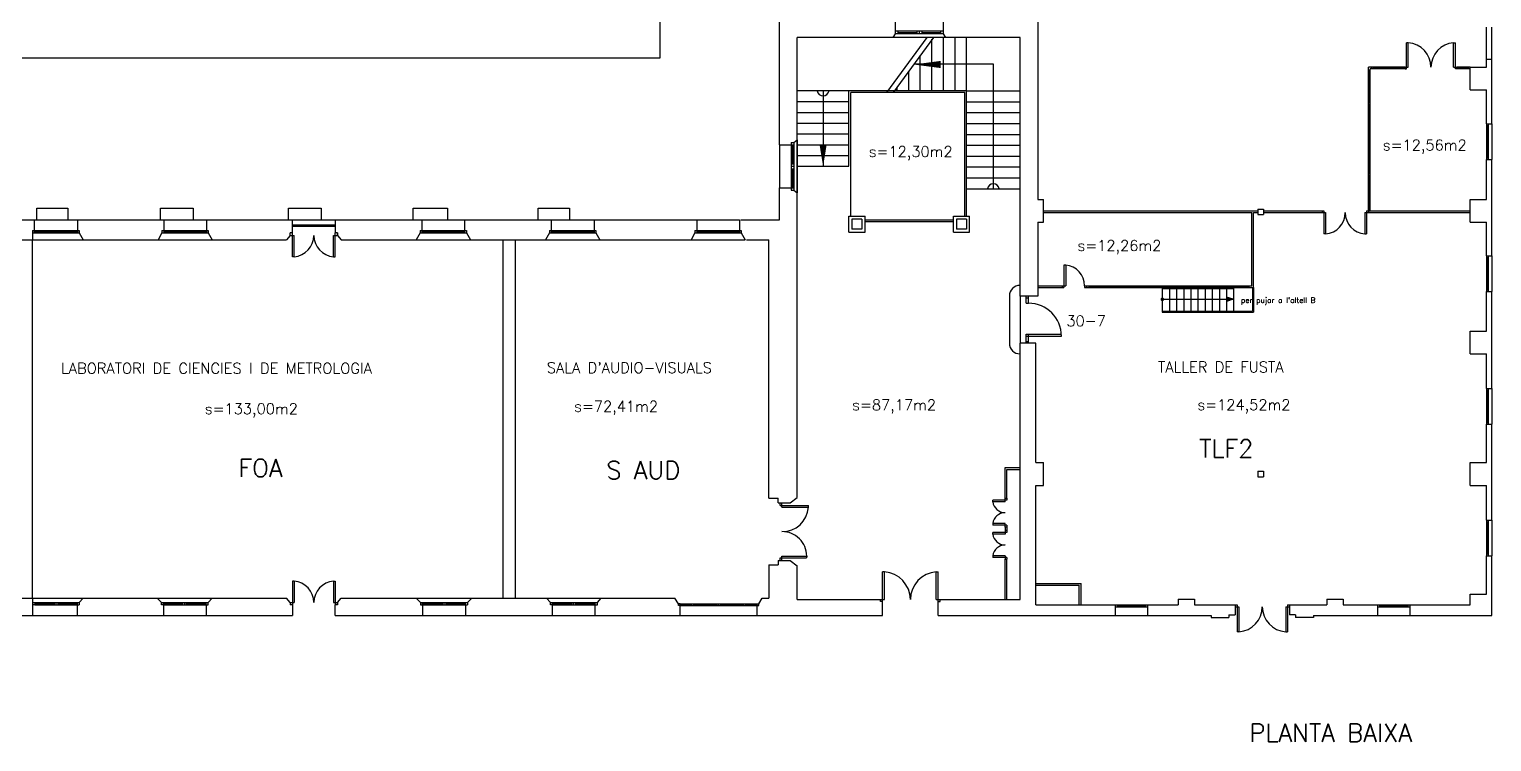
# Model space of a CAD drawing. Extents: x 546 to 754, y 37 to 203.
# Drawn here: x 712.46 to 753.49, y 40.77 to 60.75 of the extents above; entities that cross this region are included whole.
import ezdxf

# ---------------------------------------------------------------- set-up
doc = ezdxf.new("R2010")
doc.units = 0
doc.header["$MEASUREMENT"] = 0
for name, color, linetype in [('ESCA', 4, 'CONTINUOUS'), ('MURO', 1, 'CONTINUOUS'), ('PILA', 6, 'CONTINUOUS'), ('PUER', 5, 'CONTINUOUS'), ('SUP', 7, 'CONTINUOUS'), ('TABI', 3, 'CONTINUOUS'), ('TEXT', 7, 'CONTINUOUS'), ('VENT', 2, 'CONTINUOUS')]:
    doc.layers.add(name, color=color, linetype=linetype)
doc.styles.add('ROMANS8', font='simplex.shx')
doc.styles.add('SIMPLEX', font='simplex.shx')
doc.styles.add('SIMPLEX8', font='simplex.shx')
doc.styles.get("Standard").update_dxf_attribs({"font": 'simplex.shx'})

msp = doc.modelspace()

# ---------------------------------------------------------------- linework, layer by layer
at = {"layer": 'ESCA'}
for p, q in [((737.641, 60.525), (736.506, 58.975)), ((737.827, 60.525), (736.692, 58.975)), ((737.78, 59.797), (737.78, 60.475)), ((738.105, 59.025), (738.105, 60.525)), ((738.43, 59.025), (738.43, 60.525)), ((738.755, 59.025), (738.755, 60.525)), ((737.455, 59.025), (737.455, 60.017)), ((737.13, 59.025), (737.13, 59.573)), ((739.505, 59.775), (737.278, 59.775)), ((737.78, 59.025), (737.78, 59.702)), ((739.505, 56.28), (739.505, 59.775)), ((736.805, 59.025), (736.805, 59.128)), ((735.455, 59.025), (734.005, 59.025)), ((734.005, 58.722), (735.455, 58.722)), ((734.73, 59.025), (734.73, 56.91)), ((738.755, 59.025), (735.455, 59.025)), ((735.455, 56.91), (735.455, 59.025)), ((735.505, 55.51), (735.505, 58.975)), ((738.705, 58.975), (735.505, 58.975)), ((738.705, 55.51), (738.705, 58.975)), ((738.755, 59.025), (740.255, 59.025)), ((738.755, 55.51), (738.755, 59.025)), ((738.755, 58.72), (740.255, 58.72)), ((734.005, 58.42), (735.455, 58.42)), ((738.755, 58.415), (740.255, 58.415)), ((734.005, 58.118), (735.455, 58.118)), ((738.755, 58.11), (740.255, 58.11)), ((734.005, 57.816), (735.455, 57.816)), ((734.005, 57.514), (735.455, 57.514)), ((738.755, 57.805), (740.255, 57.805)), ((738.755, 57.5), (740.255, 57.5)), ((734.005, 57.212), (735.455, 57.212)), ((738.755, 57.195), (740.255, 57.195)), ((734.005, 56.91), (735.455, 56.91)), ((738.755, 56.89), (740.255, 56.89)), ((738.755, 56.585), (740.255, 56.585)), ((738.755, 56.28), (740.255, 56.28)), ((735.905, 55.41), (738.355, 55.41)), ((735.905, 55.36), (738.355, 55.36)), ((744.245, 53.51), (744.245, 52.82)), ((744.245, 53.48), (746.245, 53.48)), ((744.445, 53.48), (744.445, 52.85)), ((744.645, 53.48), (744.645, 52.85)), ((744.845, 53.48), (744.845, 52.85)), ((745.045, 53.48), (745.045, 52.85)), ((745.245, 53.48), (745.245, 52.85)), ((745.445, 53.48), (745.445, 52.85)), ((745.645, 53.48), (745.645, 52.85)), ((745.845, 53.48), (745.845, 52.85)), ((746.045, 53.48), (746.045, 52.85)), ((746.245, 53.51), (746.245, 52.85)), ((746.775, 53.51), (746.775, 52.85)), ((746.805, 53.51), (746.805, 52.82)), ((739.955, 53.27), (739.955, 51.95)), ((740.255, 53.27), (740.255, 51.95)), ((744.245, 53.18), (746.245, 53.18)), ((746.231, 53.18), (746.045, 53.24)), ((746.045, 53.24), (746.045, 53.119)), ((746.231, 53.18), (746.045, 53.119)), ((744.245, 52.85), (746.775, 52.85)), ((744.245, 52.82), (746.805, 52.82))]:
    msp.add_line(p, q, dxfattribs=at)
for points in [[(737.27, 59.764, 0, 0.2, 0), (738.026, 59.764, 0.2, 0.2, 0)], [(734.73, 56.91, 0, 0.2, 0), (734.73, 57.514, 0.2, 0.2, 0)]]:
    msp.add_lwpolyline(points, format="xyseb", dxfattribs=at)
at = {"layer": 'ESCA', "const_width": 0.05}
msp.add_lwpolyline([(744.22, 53.18, 1), (744.27, 53.18, 1)], format="xyb", close=True, dxfattribs=at)
at = {"layer": 'ESCA'}
for centre, radius, start, end in [((734.73, 59.059), 0.171, 191.6036, 348.3964), ((739.505, 56.245), 0.171, 11.6036, 168.3964), ((740.255, 53.27), 0.3, 90, 180), ((740.255, 51.95), 0.3, 180, 270)]:
    msp.add_arc(centre, radius, start, end, dxfattribs=at)
msp.add_solid([(746.045, 53.24), (746.045, 53.119), (746.231, 53.18)], dxfattribs=at)
at = {"layer": 'MURO'}
for p, q in [((730.155, 59.953), (730.155, 67.27)), ((733.505, 57.51), (733.505, 61.025)), ((740.755, 61.12), (740.755, 55.98)), ((753.335, 59.69), (753.335, 60.81)), ((753.485, 58.1), (753.485, 60.81)), ((734.005, 47.624), (734.005, 60.525)), ((736.685, 60.525), (734.005, 60.525)), ((740.255, 60.525), (738.165, 60.525)), ((740.255, 53.27), (740.255, 60.525)), ((690.77, 59.953), (730.155, 59.953)), ((753.335, 59.91), (753.485, 59.91)), ((752.875, 59.69), (753.335, 59.69)), ((752.875, 59.05), (752.875, 59.69)), ((752.875, 59.05), (753.335, 59.05)), ((753.335, 58.1), (753.335, 59.05)), ((753.335, 58.1), (753.485, 58.1)), ((733.505, 57.51), (733.835, 57.51)), ((733.835, 57.58), (733.835, 57.51)), ((733.835, 57.58), (733.905, 57.58)), ((733.905, 57.58), (734.005, 57.65)), ((753.335, 55.98), (753.335, 57.1)), ((753.335, 57.1), (753.485, 57.1)), ((753.485, 54.4), (753.485, 57.1)), ((733.505, 55.41), (733.505, 56.31)), ((733.505, 56.31), (733.835, 56.31)), ((733.835, 56.31), (733.835, 56.24)), ((733.835, 56.24), (733.905, 56.24)), ((733.905, 56.24), (734.005, 56.17)), ((740.755, 55.98), (740.915, 55.98)), ((740.915, 55.34), (740.915, 55.98)), ((752.875, 55.98), (753.335, 55.98)), ((752.875, 55.34), (752.875, 55.98)), ((704.315, 55.41), (712.605, 55.41)), ((712.605, 55.41), (712.605, 55.11)), ((712.675, 55.74), (713.545, 55.74)), ((712.675, 55.41), (712.675, 55.74)), ((713.545, 55.74), (713.545, 55.41)), ((713.815, 55.41), (716.235, 55.41)), ((713.815, 55.41), (713.815, 55.11)), ((716.145, 55.74), (717.065, 55.74)), ((716.145, 55.41), (716.145, 55.74)), ((716.235, 55.41), (716.235, 55.11)), ((717.065, 55.74), (717.065, 55.41)), ((717.435, 55.41), (721.055, 55.41)), ((717.435, 55.41), (717.435, 55.11)), ((719.735, 55.74), (720.655, 55.74)), ((719.735, 55.41), (719.735, 55.74)), ((719.845, 55.04), (719.845, 55.41)), ((720.655, 55.74), (720.655, 55.41)), ((721.045, 55.41), (721.045, 55.04)), ((721.055, 55.41), (723.475, 55.41)), ((723.235, 55.74), (724.195, 55.74)), ((723.235, 55.41), (723.235, 55.74)), ((723.475, 55.41), (723.475, 55.11)), ((724.195, 55.74), (724.195, 55.41)), ((724.675, 55.41), (727.095, 55.41)), ((724.675, 55.41), (724.675, 55.11)), ((726.735, 55.74), (727.615, 55.74)), ((726.735, 55.41), (726.735, 55.74)), ((727.105, 55.41), (727.105, 55.11)), ((727.615, 55.74), (727.615, 55.41)), ((728.295, 55.41), (731.225, 55.41)), ((728.305, 55.41), (728.305, 55.11)), ((731.185, 55.41), (731.185, 55.11)), ((732.385, 55.41), (732.385, 55.11)), ((732.425, 55.41), (733.505, 55.41)), ((735.455, 55.51), (735.905, 55.51)), ((735.455, 55.06), (735.455, 55.51)), ((735.82, 55.425), (735.54, 55.425)), ((735.54, 55.425), (735.54, 55.145)), ((735.82, 55.425), (735.82, 55.145)), ((735.905, 55.06), (735.905, 55.51)), ((738.385, 55.51), (738.835, 55.51)), ((738.385, 55.06), (738.385, 55.51)), ((738.47, 55.425), (738.47, 55.145)), ((738.75, 55.425), (738.47, 55.425)), ((738.75, 55.425), (738.75, 55.145)), ((738.835, 55.06), (738.835, 55.51)), ((712.555, 55.11), (712.555, 54.85)), ((712.555, 55.11), (712.605, 55.11)), ((713.815, 55.11), (713.865, 55.11)), ((713.865, 55.11), (713.865, 55.04)), ((713.865, 55.04), (713.975, 54.85)), ((716.185, 55.04), (716.075, 54.85)), ((716.185, 55.11), (716.235, 55.11)), ((716.185, 55.11), (716.185, 55.04)), ((717.435, 55.11), (717.485, 55.11)), ((717.485, 55.11), (717.485, 55.04)), ((717.485, 55.04), (717.595, 54.85)), ((719.845, 55.04), (719.785, 55.04)), ((719.785, 54.97), (719.785, 55.04)), ((721.105, 55.04), (721.045, 55.04)), ((721.105, 54.97), (721.105, 55.04)), ((721.105, 55.04), (721.105, 54.97)), ((723.425, 55.04), (723.315, 54.85)), ((723.425, 55.11), (723.425, 55.04)), ((723.425, 55.11), (723.475, 55.11)), ((724.675, 55.11), (724.725, 55.11)), ((724.725, 55.11), (724.725, 55.04)), ((724.725, 55.04), (724.835, 54.85)), ((727.055, 55.04), (726.945, 54.85)), ((727.055, 55.11), (727.105, 55.11)), ((727.055, 55.11), (727.055, 55.04)), ((728.305, 55.11), (728.355, 55.11)), ((728.355, 55.11), (728.355, 55.04)), ((728.355, 55.04), (728.465, 54.85)), ((731.135, 55.04), (731.025, 54.85)), ((731.135, 55.11), (731.135, 55.04)), ((731.135, 55.11), (731.185, 55.11)), ((732.385, 55.11), (732.435, 55.11)), ((732.435, 55.11), (732.435, 55.04)), ((732.435, 55.04), (732.545, 54.85)), ((735.455, 55.06), (735.905, 55.06)), ((735.82, 55.145), (735.54, 55.145)), ((738.385, 55.06), (738.835, 55.06)), ((738.75, 55.145), (738.47, 55.145)), ((740.755, 55.34), (740.755, 53.27)), ((740.755, 55.34), (740.915, 55.34)), ((752.875, 55.34), (753.335, 55.34)), ((753.335, 54.4), (753.335, 55.34)), ((710.32, 54.85), (712.555, 54.85)), ((713.96, 54.85), (716.075, 54.85)), ((717.595, 54.85), (719.675, 54.85)), ((719.785, 54.97), (719.675, 54.85)), ((721.105, 54.97), (721.215, 54.85)), ((721.215, 54.85), (723.315, 54.85)), ((724.835, 54.85), (726.935, 54.85)), ((728.455, 54.85), (731.065, 54.85)), ((732.585, 54.85), (733.205, 54.85)), ((733.205, 47.6), (733.205, 54.85)), ((753.335, 54.4), (753.485, 54.4)), ((753.335, 52.29), (753.335, 53.4)), ((753.335, 53.4), (753.485, 53.4)), ((753.485, 50.68), (753.485, 53.4)), ((740.755, 53.27), (740.255, 53.27)), ((752.875, 51.65), (752.875, 52.29)), ((752.875, 52.29), (753.335, 52.29)), ((740.695, 51.95), (740.255, 51.95)), ((740.255, 44.76), (740.255, 51.95)), ((740.695, 48.6), (740.695, 51.95)), ((752.875, 51.65), (753.335, 51.65)), ((753.335, 50.68), (753.335, 51.65)), ((753.335, 50.68), (753.485, 50.68)), ((753.335, 48.6), (753.335, 49.68)), ((753.335, 49.68), (753.485, 49.68)), ((753.485, 46.99), (753.485, 49.68)), ((740.695, 48.6), (740.915, 48.6)), ((740.915, 47.96), (740.915, 48.6)), ((752.875, 47.96), (752.875, 48.6)), ((752.875, 48.6), (753.335, 48.6)), ((733.205, 47.6), (733.465, 47.6)), ((733.465, 47.47), (733.465, 47.6)), ((733.805, 47.47), (734.005, 47.624)), ((740.695, 47.96), (740.915, 47.96)), ((740.695, 44.61), (740.695, 47.96)), ((752.875, 47.96), (753.335, 47.96)), ((753.335, 46.99), (753.335, 47.96)), ((733.465, 47.47), (733.805, 47.47)), ((753.335, 46.99), (753.485, 46.99)), ((753.335, 44.91), (753.335, 45.99)), ((753.335, 45.99), (753.485, 45.99)), ((753.485, 44.31), (753.485, 45.99)), ((733.205, 45.73), (733.205, 44.8)), ((733.205, 45.73), (733.465, 45.73)), ((733.465, 45.86), (733.805, 45.86)), ((733.465, 45.86), (733.465, 45.73)), ((733.805, 45.86), (734.005, 45.704)), ((734.005, 44.76), (734.005, 45.704)), ((710.549, 44.8), (712.555, 44.8)), ((712.555, 44.8), (712.555, 44.61)), ((713.975, 44.8), (713.865, 44.68)), ((713.975, 44.8), (716.055, 44.8)), ((716.17, 44.68), (716.055, 44.8)), ((717.48, 44.68), (717.595, 44.8)), ((717.595, 44.8), (719.675, 44.8)), ((719.785, 44.68), (719.675, 44.8)), ((721.105, 44.68), (721.215, 44.8)), ((721.215, 44.8), (723.315, 44.8)), ((723.435, 44.68), (723.315, 44.8)), ((724.755, 44.68), (724.875, 44.8)), ((724.875, 44.8), (726.975, 44.8)), ((727.08, 44.68), (726.975, 44.8)), ((728.4, 44.68), (728.505, 44.8)), ((728.505, 44.8), (730.575, 44.8)), ((730.675, 44.64), (730.575, 44.8)), ((732.925, 44.64), (733.025, 44.8)), ((733.025, 44.8), (733.205, 44.8)), ((734.005, 44.76), (736.34, 44.76)), ((736.34, 44.71), (736.34, 44.76)), ((738.015, 44.76), (740.255, 44.76)), ((738.015, 44.71), (738.015, 44.76)), ((744.692, 44.77), (745.152, 44.77)), ((744.692, 44.77), (744.692, 44.61)), ((745.152, 44.77), (745.152, 44.61)), ((748.858, 44.77), (749.318, 44.77)), ((748.858, 44.77), (748.858, 44.61)), ((749.318, 44.77), (749.318, 44.61)), ((752.875, 44.91), (753.335, 44.91)), ((752.875, 44.61), (752.875, 44.91)), ((710.474, 44.31), (712.555, 44.31)), ((712.555, 44.61), (712.555, 44.31)), ((713.805, 44.61), (713.805, 44.31)), ((713.805, 44.61), (713.865, 44.61)), ((713.805, 44.31), (716.225, 44.31)), ((713.865, 44.68), (713.865, 44.61)), ((716.17, 44.61), (716.17, 44.68)), ((716.225, 44.61), (716.17, 44.61)), ((716.225, 44.61), (716.225, 44.31)), ((717.425, 44.61), (717.425, 44.31)), ((717.425, 44.61), (717.48, 44.61)), ((717.425, 44.31), (719.845, 44.31)), ((717.48, 44.61), (717.48, 44.68)), ((719.785, 44.68), (719.785, 44.61)), ((719.845, 44.61), (719.785, 44.61)), ((719.845, 44.61), (719.845, 44.31)), ((721.105, 44.61), (721.045, 44.61)), ((721.045, 44.31), (721.045, 44.61)), ((721.045, 44.31), (723.495, 44.31)), ((721.105, 44.61), (721.105, 44.68)), ((721.105, 44.68), (721.105, 44.61)), ((723.435, 44.68), (723.435, 44.61)), ((723.435, 44.61), (723.495, 44.61)), ((723.495, 44.61), (723.495, 44.31)), ((724.695, 44.61), (724.695, 44.31)), ((724.695, 44.61), (724.755, 44.61)), ((724.695, 44.31), (727.14, 44.31)), ((724.755, 44.68), (724.755, 44.61)), ((727.08, 44.61), (727.08, 44.68)), ((727.14, 44.61), (727.08, 44.61)), ((727.14, 44.31), (727.14, 44.61)), ((728.34, 44.31), (728.34, 44.61)), ((728.34, 44.61), (728.4, 44.61)), ((728.34, 44.31), (730.72, 44.31)), ((728.4, 44.61), (728.4, 44.68)), ((730.675, 44.59), (730.675, 44.64)), ((730.72, 44.59), (730.675, 44.59)), ((730.72, 44.31), (730.72, 44.59)), ((732.88, 44.59), (732.925, 44.59)), ((732.88, 44.31), (732.88, 44.59)), ((732.88, 44.31), (736.4, 44.31)), ((732.925, 44.59), (732.925, 44.64)), ((736.4, 44.71), (736.34, 44.71)), ((736.4, 44.31), (736.4, 44.71)), ((737.955, 44.31), (737.955, 44.71)), ((737.955, 44.71), (738.015, 44.71)), ((737.955, 44.31), (742.925, 44.31)), ((740.695, 44.61), (742.925, 44.61)), ((742.925, 44.61), (742.925, 44.31)), ((743.825, 44.61), (743.825, 44.31)), ((743.825, 44.61), (744.692, 44.61)), ((743.825, 44.31), (745.615, 44.31)), ((745.152, 44.61), (746.285, 44.61)), ((745.615, 44.31), (745.615, 44.26)), ((746.115, 44.33), (746.115, 44.26)), ((746.115, 44.33), (746.285, 44.33)), ((746.285, 44.61), (746.285, 44.33)), ((747.815, 44.61), (748.858, 44.61)), ((747.815, 44.61), (747.815, 44.33)), ((747.985, 44.33), (747.815, 44.33)), ((747.985, 44.33), (747.985, 44.26)), ((748.485, 44.31), (750.285, 44.31)), ((748.485, 44.31), (748.485, 44.26)), ((749.318, 44.61), (750.285, 44.61)), ((750.285, 44.61), (750.285, 44.31)), ((751.185, 44.61), (751.185, 44.31)), ((751.185, 44.61), (752.875, 44.61)), ((751.185, 44.31), (753.485, 44.31)), ((745.615, 44.26), (746.115, 44.26)), ((748.485, 44.26), (747.985, 44.26))]:
    msp.add_line(p, q, dxfattribs=at)
at = {"layer": 'MURO', "linetype": 'Continuous'}
for p, q in [((736.755, 61.025), (736.755, 60.625)), ((738.095, 61.025), (738.095, 60.625)), ((736.755, 60.625), (736.685, 60.525)), ((738.095, 60.625), (738.165, 60.525))]:
    msp.add_line(p, q, dxfattribs=at)
at = {"layer": 'PILA'}
for p, q in [((746.925, 55.71), (746.925, 55.56)), ((746.925, 55.71), (747.085, 55.71)), ((746.925, 55.56), (747.085, 55.56)), ((747.085, 55.71), (747.085, 55.56)), ((746.925, 48.36), (747.085, 48.36)), ((746.925, 48.36), (746.925, 48.2)), ((746.925, 48.2), (747.085, 48.2)), ((747.085, 48.36), (747.085, 48.2))]:
    msp.add_line(p, q, dxfattribs=at)
at = {"layer": 'PUER'}
for p, q in [((751.095, 59.64), (751.095, 60.375)), ((751.145, 60.373), (751.095, 60.373)), ((751.145, 59.69), (751.145, 60.373)), ((752.415, 60.373), (752.465, 60.375)), ((752.415, 59.69), (752.415, 60.373)), ((752.465, 59.64), (752.465, 60.375)), ((751.055, 59.64), (751.055, 59.69)), ((751.055, 59.69), (751.145, 59.69)), ((751.055, 59.64), (751.093, 59.64)), ((752.415, 59.69), (752.505, 59.69)), ((752.505, 59.64), (752.465, 59.64)), ((752.505, 59.64), (752.505, 59.69)), ((748.725, 55.66), (748.775, 55.66)), ((748.725, 55.61), (748.825, 55.61)), ((748.775, 55.66), (748.775, 55.012)), ((748.825, 55.61), (748.825, 55.012)), ((749.925, 55.61), (749.925, 55.012)), ((749.925, 55.61), (750.025, 55.61)), ((749.975, 55.66), (749.975, 55.012)), ((749.975, 55.66), (750.025, 55.66)), ((719.845, 54.372), (719.845, 55.04)), ((721.045, 54.372), (721.045, 55.04)), ((748.825, 55.012), (748.775, 55.012)), ((749.925, 55.012), (749.975, 55.012)), ((719.785, 54.97), (719.895, 54.97)), ((719.895, 54.372), (719.895, 54.97)), ((720.995, 54.97), (721.105, 54.97)), ((720.995, 54.372), (720.995, 54.97)), ((719.895, 54.372), (719.845, 54.372)), ((720.995, 54.372), (721.045, 54.372)), ((741.485, 54.137), (741.485, 53.51)), ((741.535, 54.137), (741.485, 54.137)), ((741.535, 54.137), (741.535, 53.56)), ((741.435, 53.56), (741.535, 53.56)), ((741.435, 53.51), (741.485, 53.51)), ((742.065, 53.56), (742.065, 53.51)), ((742.065, 53.56), (742.115, 53.56)), ((742.065, 53.51), (742.115, 53.51)), ((740.425, 53.07), (740.425, 53.26)), ((740.425, 53.22), (740.495, 53.22)), ((740.425, 53.07), (740.495, 53.07)), ((740.495, 53.07), (740.495, 53.26)), ((740.425, 52.2), (741.414, 52.2)), ((740.425, 51.96), (740.425, 52.2)), ((740.425, 52.15), (741.415, 52.15)), ((740.495, 51.96), (740.495, 52.2)), ((740.425, 52), (740.495, 52)), ((739.835, 47.5), (739.835, 47.6)), ((739.885, 47.6), (739.885, 47.55)), ((733.525, 47.4), (733.525, 47.47)), ((733.525, 47.4), (734.318, 47.4)), ((733.575, 47.35), (733.575, 47.47)), ((733.575, 47.35), (734.318, 47.35)), ((734.318, 47.35), (734.318, 47.4)), ((739.486, 47.5), (739.486, 47.55)), ((739.885, 47.55), (739.486, 47.55)), ((739.835, 47.5), (739.486, 47.5)), ((739.486, 46.895), (739.486, 46.845)), ((739.835, 46.895), (739.486, 46.895)), ((739.885, 46.845), (739.486, 46.845)), ((739.835, 46.795), (739.835, 46.895)), ((739.885, 46.795), (739.835, 46.795)), ((739.835, 46.795), (739.835, 46.695)), ((739.885, 46.845), (739.885, 46.645)), ((739.486, 46.595), (739.486, 46.645)), ((739.885, 46.645), (739.486, 46.645)), ((739.835, 46.595), (739.486, 46.595)), ((739.835, 46.695), (739.835, 46.595)), ((739.885, 46.695), (739.835, 46.695)), ((733.575, 45.98), (734.27, 45.98)), ((733.575, 45.86), (733.575, 45.98)), ((734.27, 45.98), (734.268, 45.93)), ((739.486, 45.99), (739.486, 45.94)), ((739.835, 45.99), (739.486, 45.99)), ((739.835, 45.99), (739.835, 45.89)), ((733.525, 45.93), (734.268, 45.93)), ((733.525, 45.86), (733.525, 45.93)), ((736.4, 44.71), (736.4, 45.535)), ((736.45, 45.535), (736.4, 45.535)), ((736.45, 44.76), (736.45, 45.535)), ((737.905, 44.76), (737.905, 45.535)), ((737.905, 45.535), (737.955, 45.535)), ((737.955, 44.71), (737.955, 45.535)), ((739.885, 45.94), (739.486, 45.94)), ((739.885, 45.94), (739.885, 45.89)), ((719.845, 45.277), (719.845, 44.61)), ((719.895, 45.277), (719.845, 45.277)), ((719.895, 45.277), (719.895, 44.68)), ((720.995, 45.277), (720.995, 44.68)), ((720.995, 45.277), (721.045, 45.277)), ((721.045, 45.277), (721.045, 44.61)), ((736.34, 44.76), (736.45, 44.76)), ((737.905, 44.76), (738.015, 44.76)), ((719.785, 44.68), (719.895, 44.68)), ((720.995, 44.68), (721.105, 44.68)), ((746.285, 44.61), (746.345, 44.61)), ((746.285, 44.56), (746.395, 44.56)), ((746.345, 44.61), (746.345, 43.856)), ((746.395, 44.56), (746.395, 43.856)), ((747.705, 44.56), (747.705, 43.856)), ((747.705, 44.56), (747.815, 44.56)), ((747.755, 44.61), (747.755, 43.856)), ((747.755, 44.61), (747.815, 44.61)), ((746.395, 43.856), (746.345, 43.856)), ((747.705, 43.856), (747.755, 43.856))]:
    msp.add_line(p, q, dxfattribs=at)
for centre, radius, start, end in [((751.095, 59.69), 0.685, 0, 85.8141), ((752.465, 59.69), 0.685, 94.1859, 180), ((748.775, 55.61), 0.6, 274.7802, 0), ((749.975, 55.61), 0.6, 180, 265.2198), ((719.845, 54.97), 0.6, 274.7802, 0), ((721.045, 54.97), 0.6, 180, 265.2198), ((741.485, 53.56), 0.58, 0, 85.0546), ((740.495, 52.15), 0.92, 0, 90), ((733.585, 47.4), 0.735, 269.2206, 356.1001), ((739.835, 47.55), 0.352, 188.1546, 270), ((739.835, 46.845), 0.352, 90, 171.8454), ((733.585, 45.98), 0.685, 0, 90.8365), ((739.835, 46.645), 0.352, 188.1546, 270), ((739.835, 45.94), 0.352, 90, 171.8454), ((736.4, 44.76), 0.777, 0, 86.3128), ((737.955, 44.76), 0.777, 93.6872, 180), ((719.845, 44.68), 0.6, 0, 85.2198), ((721.045, 44.68), 0.6, 94.7802, 180), ((746.345, 44.56), 0.705, 274.0669, 360), ((747.755, 44.56), 0.705, 180, 265.9331)]:
    msp.add_arc(centre, radius, start, end, dxfattribs=at)
at = {"layer": 'TABI'}
for p, q in [((740.915, 55.66), (746.925, 55.66)), ((740.915, 55.61), (746.755, 55.61)), ((746.755, 53.56), (746.755, 55.61)), ((746.805, 53.51), (746.805, 55.61)), ((746.805, 55.61), (746.925, 55.61)), ((747.085, 55.66), (748.725, 55.66)), ((747.085, 55.61), (748.725, 55.61)), ((748.725, 55.66), (748.725, 55.61)), ((750.025, 55.66), (750.025, 55.61)), ((750.025, 55.66), (752.875, 55.66)), ((750.025, 55.61), (752.875, 55.61)), ((725.755, 44.8), (725.755, 54.85)), ((726.095, 54.85), (726.095, 44.8)), ((740.755, 53.56), (741.435, 53.56)), ((740.755, 53.51), (741.435, 53.51)), ((741.435, 53.56), (741.435, 53.51)), ((742.115, 53.56), (742.115, 53.51)), ((742.115, 53.56), (742.185, 53.56)), ((742.115, 53.51), (742.185, 53.51)), ((742.185, 53.56), (742.185, 53.51)), ((746.685, 53.51), (746.685, 53.56)), ((746.685, 53.56), (746.755, 53.56)), ((746.685, 53.51), (746.805, 53.51)), ((739.835, 47.6), (739.835, 48.46)), ((739.835, 48.46), (740.255, 48.46)), ((739.885, 47.6), (739.885, 48.41)), ((739.885, 48.41), (740.255, 48.41)), ((739.835, 47.6), (739.885, 47.6)), ((739.835, 45.89), (739.885, 45.89)), ((739.835, 44.76), (739.835, 45.89)), ((739.885, 44.76), (739.885, 45.89)), ((740.695, 45.21), (741.965, 45.21)), ((740.695, 45.16), (741.915, 45.16)), ((741.915, 44.61), (741.915, 45.16)), ((741.965, 44.61), (741.965, 45.21))]:
    msp.add_line(p, q, dxfattribs=at)
at = {"layer": 'TABI', "color": 3}
msp.add_line((712.555, 44.8), (712.555, 54.85), dxfattribs=at)
at = {"layer": 'VENT', "linetype": 'Continuous'}
for p, q in [((738.165, 60.525), (736.685, 60.525)), ((738.095, 60.695), (736.755, 60.695)), ((738.095, 60.625), (736.755, 60.625)), ((736.825, 60.695), (736.825, 60.625)), ((737.355, 60.695), (737.355, 60.625)), ((737.425, 60.695), (737.425, 60.625)), ((737.495, 60.695), (737.495, 60.625)), ((738.025, 60.695), (738.025, 60.625))]:
    msp.add_line(p, q, dxfattribs=at)
at = {"layer": 'VENT'}
for p, q in [((736.825, 60.66), (737.355, 60.66)), ((737.495, 60.66), (738.025, 60.66)), ((750.025, 55.66), (750.025, 59.69)), ((751.055, 59.69), (750.025, 59.69)), ((750.075, 59.6), (750.025, 59.6)), ((750.075, 59.56), (750.025, 59.56)), ((750.05, 58.685), (750.05, 59.56)), ((750.075, 55.66), (750.075, 59.64)), ((751.055, 59.64), (750.075, 59.64)), ((750.115, 59.64), (750.115, 59.69)), ((750.155, 59.64), (750.155, 59.69)), ((750.155, 59.665), (751.015, 59.665)), ((751.015, 59.64), (751.015, 59.69)), ((752.875, 59.69), (752.505, 59.69)), ((752.875, 59.64), (752.505, 59.64)), ((752.545, 59.64), (752.545, 59.69)), ((752.545, 59.665), (752.835, 59.665)), ((752.835, 59.64), (752.835, 59.69)), ((750.075, 58.685), (750.025, 58.685)), ((750.075, 58.645), (750.025, 58.645)), ((750.075, 58.605), (750.025, 58.605)), ((750.05, 57.69), (750.05, 58.605)), ((753.335, 58.1), (753.335, 57.1)), ((753.335, 58.05), (753.385, 58.05)), ((753.36, 58.05), (753.36, 57.15)), ((753.385, 58.1), (753.385, 57.1)), ((753.485, 58.1), (753.485, 57.1)), ((733.505, 57.51), (733.505, 56.31)), ((733.835, 57.51), (733.835, 56.31)), ((733.835, 57.51), (733.905, 57.51)), ((733.87, 57.51), (733.87, 56.98)), ((733.905, 57.58), (733.905, 56.24)), ((734.005, 57.65), (734.005, 56.17)), ((750.075, 57.69), (750.025, 57.69)), ((750.075, 57.65), (750.025, 57.65)), ((750.075, 57.61), (750.025, 57.61)), ((750.05, 56.695), (750.05, 57.61)), ((753.335, 57.15), (753.385, 57.15)), ((733.835, 56.98), (733.905, 56.98)), ((733.835, 56.91), (733.905, 56.91)), ((733.835, 56.84), (733.905, 56.84)), ((733.87, 56.84), (733.87, 56.31)), ((750.075, 56.695), (750.025, 56.695)), ((750.075, 56.655), (750.025, 56.655)), ((750.075, 56.615), (750.025, 56.615)), ((750.05, 55.7), (750.05, 56.615)), ((733.835, 56.31), (733.905, 56.31)), ((712.605, 55.41), (713.815, 55.41)), ((716.235, 55.41), (717.435, 55.41)), ((723.475, 55.41), (724.675, 55.41)), ((727.105, 55.41), (728.305, 55.41)), ((731.185, 55.41), (732.385, 55.41)), ((750.025, 55.7), (750.075, 55.7)), ((712.555, 55.04), (713.865, 55.04)), ((712.605, 55.11), (713.815, 55.11)), ((712.605, 55.11), (712.605, 55.04)), ((712.605, 55.075), (713.815, 55.075)), ((713.815, 55.11), (713.815, 55.04)), ((716.185, 55.04), (717.485, 55.04)), ((716.235, 55.11), (717.435, 55.11)), ((716.235, 55.11), (716.235, 55.04)), ((716.235, 55.075), (717.435, 55.075)), ((717.435, 55.11), (717.435, 55.04)), ((723.425, 55.04), (724.725, 55.04)), ((723.475, 55.11), (724.675, 55.11)), ((723.475, 55.11), (723.475, 55.04)), ((723.475, 55.075), (724.675, 55.075)), ((724.675, 55.11), (724.675, 55.04)), ((727.055, 55.04), (728.355, 55.04)), ((727.105, 55.11), (728.305, 55.11)), ((727.105, 55.11), (727.105, 55.04)), ((727.105, 55.075), (728.305, 55.075)), ((728.305, 55.11), (728.305, 55.04)), ((731.135, 55.04), (732.435, 55.04)), ((731.185, 55.11), (732.385, 55.11)), ((731.185, 55.11), (731.185, 55.04)), ((731.185, 55.075), (732.385, 55.075)), ((732.385, 55.11), (732.385, 55.04)), ((712.555, 54.85), (713.975, 54.85)), ((716.075, 54.85), (717.595, 54.85)), ((723.315, 54.85), (724.835, 54.85)), ((726.945, 54.85), (728.465, 54.85)), ((731.025, 54.85), (732.545, 54.85)), ((753.335, 54.4), (753.335, 53.4)), ((753.335, 54.35), (753.385, 54.35)), ((753.36, 54.35), (753.36, 53.45)), ((753.385, 54.4), (753.385, 53.4)), ((753.485, 54.4), (753.485, 53.4)), ((742.185, 53.56), (746.685, 53.56)), ((742.185, 53.535), (742.743, 53.535)), ((742.185, 53.51), (746.685, 53.51)), ((742.743, 53.56), (742.743, 53.51)), ((742.778, 53.56), (742.778, 53.51)), ((742.813, 53.56), (742.813, 53.51)), ((742.813, 53.535), (743.406, 53.535)), ((743.406, 53.56), (743.406, 53.51)), ((743.441, 53.56), (743.441, 53.51)), ((743.476, 53.56), (743.476, 53.51)), ((743.476, 53.535), (744.069, 53.535)), ((744.069, 53.56), (744.069, 53.51)), ((744.104, 53.56), (744.104, 53.51)), ((744.139, 53.56), (744.139, 53.51)), ((744.139, 53.535), (744.731, 53.535)), ((744.731, 53.56), (744.731, 53.51)), ((744.766, 53.56), (744.766, 53.51)), ((744.801, 53.56), (744.801, 53.51)), ((744.801, 53.535), (745.394, 53.535)), ((745.394, 53.56), (745.394, 53.51)), ((745.429, 53.56), (745.429, 53.51)), ((745.464, 53.56), (745.464, 53.51)), ((745.464, 53.535), (746.057, 53.535)), ((746.057, 53.56), (746.057, 53.51)), ((746.092, 53.56), (746.092, 53.51)), ((746.127, 53.56), (746.127, 53.51)), ((746.127, 53.535), (746.685, 53.535)), ((753.335, 53.45), (753.385, 53.45)), ((753.335, 50.68), (753.335, 49.68)), ((753.335, 50.63), (753.385, 50.63)), ((753.36, 50.63), (753.36, 49.73)), ((753.385, 50.68), (753.385, 49.68)), ((753.485, 50.68), (753.485, 49.68)), ((753.335, 49.73), (753.385, 49.73)), ((753.335, 46.99), (753.335, 45.99)), ((753.335, 46.94), (753.385, 46.94)), ((753.36, 46.94), (753.36, 46.04)), ((753.385, 46.99), (753.385, 45.99)), ((753.485, 46.99), (753.485, 45.99)), ((753.335, 46.04), (753.385, 46.04)), ((712.555, 44.8), (713.975, 44.8)), ((716.055, 44.8), (717.595, 44.8)), ((723.315, 44.8), (724.875, 44.8)), ((726.975, 44.8), (728.505, 44.8)), ((712.555, 44.68), (713.865, 44.68)), ((712.615, 44.61), (712.555, 44.61)), ((712.555, 44.31), (713.805, 44.31)), ((712.615, 44.68), (712.615, 44.61)), ((712.615, 44.645), (713.16, 44.645)), ((712.615, 44.61), (713.805, 44.61)), ((713.16, 44.68), (713.16, 44.61)), ((713.21, 44.68), (713.21, 44.61)), ((713.26, 44.68), (713.26, 44.61)), ((713.26, 44.645), (713.805, 44.645)), ((713.805, 44.68), (713.805, 44.61)), ((716.17, 44.68), (717.48, 44.68)), ((716.225, 44.61), (716.225, 44.68)), ((716.225, 44.645), (716.775, 44.645)), ((716.225, 44.61), (717.425, 44.61)), ((716.225, 44.31), (717.425, 44.31)), ((716.775, 44.61), (716.775, 44.68)), ((716.825, 44.61), (716.825, 44.68)), ((716.875, 44.61), (716.875, 44.68)), ((717.425, 44.645), (716.875, 44.645)), ((717.425, 44.61), (717.425, 44.68)), ((723.435, 44.68), (724.755, 44.68)), ((723.435, 44.68), (723.435, 44.61)), ((723.495, 44.61), (723.495, 44.68)), ((724.045, 44.645), (723.495, 44.645)), ((723.495, 44.61), (724.695, 44.61)), ((723.495, 44.31), (724.695, 44.31)), ((724.045, 44.68), (724.045, 44.61)), ((724.095, 44.68), (724.095, 44.61)), ((724.145, 44.68), (724.145, 44.61)), ((724.145, 44.645), (724.695, 44.645)), ((724.695, 44.61), (724.695, 44.68)), ((727.08, 44.68), (728.4, 44.68)), ((727.14, 44.61), (727.14, 44.68)), ((727.69, 44.645), (727.14, 44.645)), ((727.14, 44.61), (728.34, 44.61)), ((727.14, 44.31), (728.34, 44.31)), ((727.69, 44.61), (727.69, 44.68)), ((727.69, 44.61), (727.69, 44.68)), ((727.74, 44.61), (727.74, 44.68)), ((727.79, 44.61), (727.79, 44.68)), ((727.79, 44.645), (728.34, 44.645)), ((728.34, 44.61), (728.34, 44.68)), ((730.72, 44.64), (730.675, 44.64)), ((730.72, 44.64), (732.88, 44.64)), ((730.72, 44.59), (730.72, 44.64)), ((730.72, 44.615), (731.05, 44.615)), ((730.72, 44.59), (732.88, 44.59)), ((730.72, 44.31), (732.88, 44.31)), ((731.05, 44.59), (731.05, 44.64)), ((731.1, 44.59), (731.1, 44.64)), ((731.1, 44.615), (731.75, 44.615)), ((731.75, 44.59), (731.75, 44.64)), ((731.8, 44.59), (731.8, 44.64)), ((731.85, 44.59), (731.85, 44.64)), ((731.85, 44.615), (732.5, 44.615)), ((732.5, 44.59), (732.5, 44.64)), ((732.55, 44.59), (732.55, 44.64)), ((732.55, 44.615), (732.88, 44.615)), ((732.88, 44.59), (732.88, 44.64)), ((732.88, 44.64), (732.925, 44.64)), ((742.925, 44.61), (743.825, 44.61)), ((742.925, 44.56), (743.825, 44.56)), ((742.925, 44.31), (743.825, 44.31)), ((742.975, 44.61), (742.975, 44.56)), ((742.975, 44.585), (743.775, 44.585)), ((743.775, 44.61), (743.775, 44.56)), ((750.285, 44.61), (751.185, 44.61)), ((750.285, 44.56), (751.185, 44.56)), ((750.285, 44.31), (751.185, 44.31)), ((750.335, 44.61), (750.335, 44.56)), ((750.335, 44.585), (751.135, 44.585)), ((751.135, 44.61), (751.135, 44.56))]:
    msp.add_line(p, q, dxfattribs=at)
at = {"layer": 'VENT', "color": 4}
for p, q in [((719.845, 55.265), (721.045, 55.265)), ((719.845, 55.235), (721.045, 55.235))]:
    msp.add_line(p, q, dxfattribs=at)

# ---------------------------------------------------------------- texts
at = {"layer": 'SUP', "style": 'SIMPLEX'}
for s, p in [('s=12,30m2', (736.01, 57.172)), ('s=12,56m2', (750.429, 57.355)), ('s=12,26m2', (741.865, 54.537)), ('s=133,00m2', (717.387, 49.96)), ('s=72,41m2', (727.747, 50.029)), ('s=87,17m2', (735.545, 50.069)), ('s=124,52m2', (745.228, 50.073))]:
    msp.add_text(s, height=0.3, dxfattribs=at).set_placement(p)
at = {"layer": 'TABI', "color": 4, "insert": (741.554, 52.726), "char_height": 0.3, "width": 1.16387, "attachment_point": 1, "style": 'ROMANS8'}
msp.add_mtext('{\\C1;30-7}', dxfattribs=at)
at = {"layer": 'TABI', "color": 4, "char_height": 0.5, "attachment_point": 1, "style": 'ROMANS8'}
for s, insert in [('TLF2', (745.28, 49.245)), ('FOA', (718.328, 48.699)), ('S AUD', (728.648, 48.639))]:
    msp.add_mtext(s, dxfattribs=dict(at, insert=insert))
at = {"layer": 'TEXT'}
for s, height, style, p in [("per pujar a l'altell B", 0.15, 'SIMPLEX', (746.451, 53.079)), ('LABORATORI DE CIENCIES I DE METROLOGIA', 0.3, 'SIMPLEX8', (713.355, 51.096)), ("SALA D'AUDIO-VISUALS", 0.3, 'SIMPLEX', (726.981, 51.11)), ('TALLER DE FUSTA', 0.3, 'SIMPLEX8', (744.123, 51.132))]:
    msp.add_text(s, height=height, dxfattribs=dict(at, style=style)).set_placement(p)
msp.add_text('PLANTA BAIXA', height=0.5, dxfattribs=at).set_placement((746.688, 40.774))

doc.saveas('drawing.dxf')
